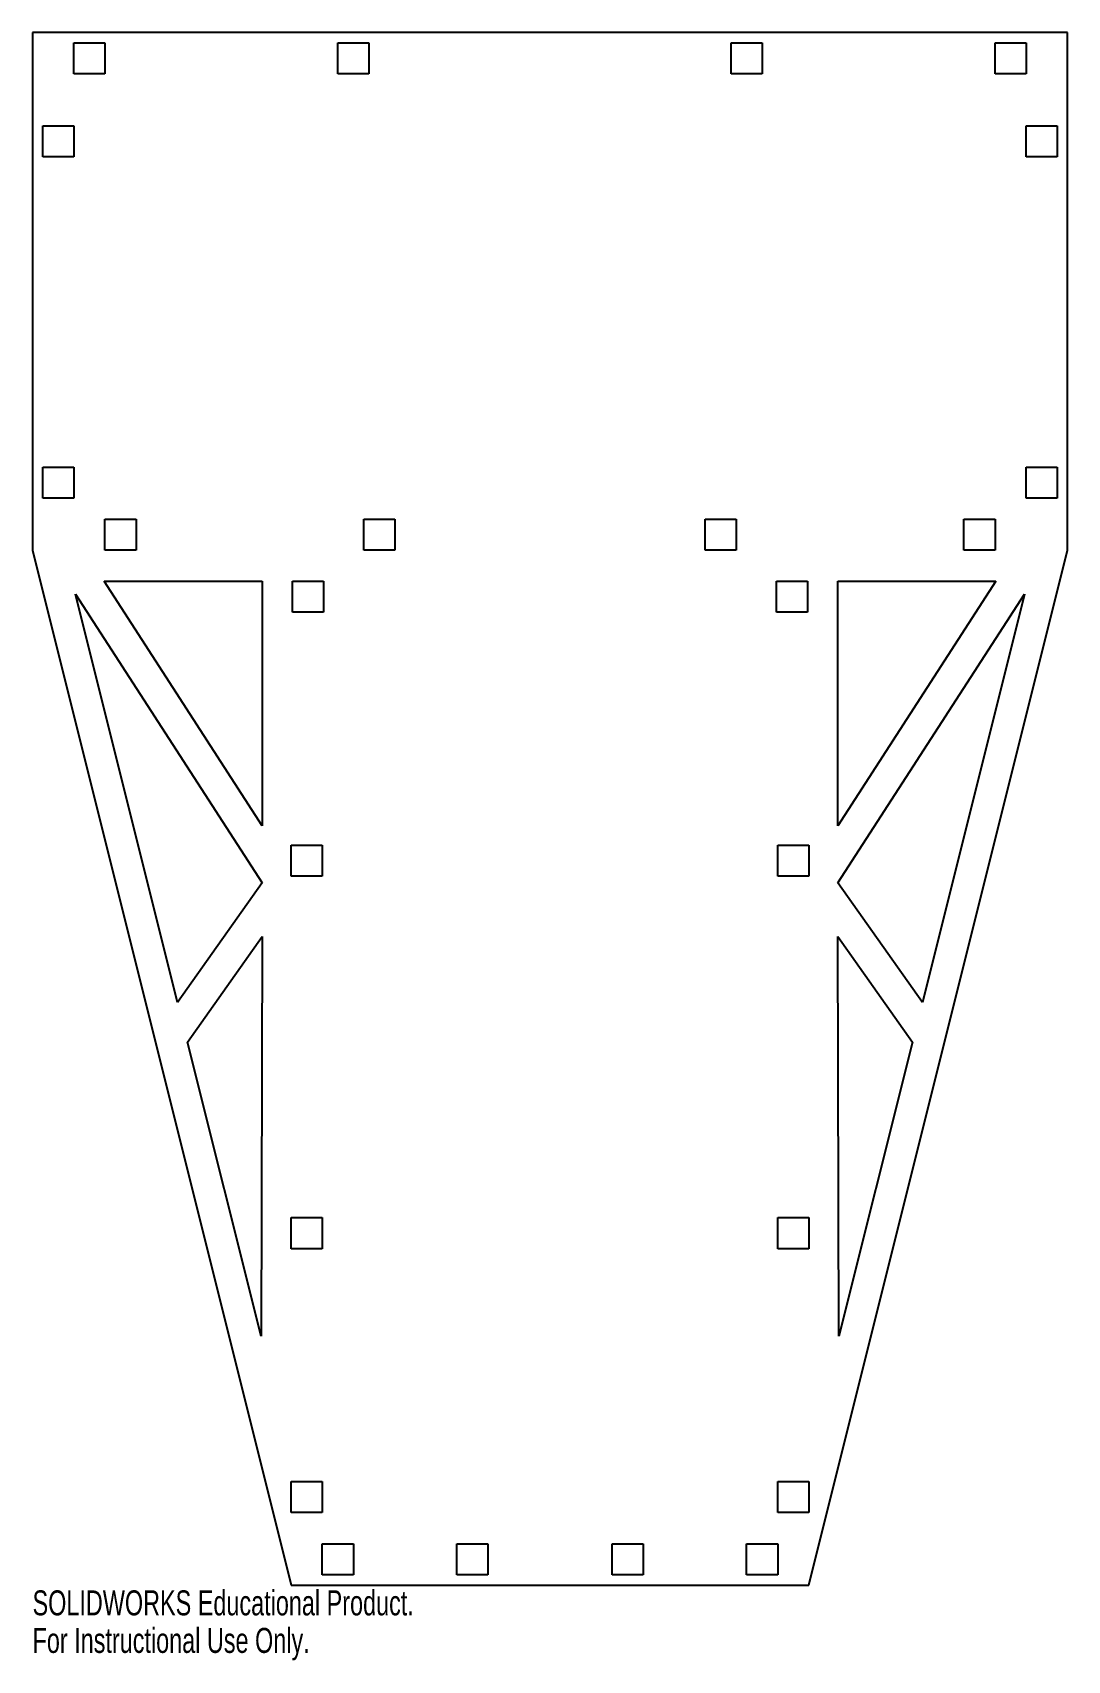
# Model space of a CAD drawing. Header units: millimetres. Extents: x -100 to 100, y -15 to 300.
import ezdxf

# ---------------------------------------------------------------- set-up
doc = ezdxf.new("R2010")
doc.units = ezdxf.units.MM
doc.styles.add('SLDTEXTSTYLE0', font='TXT', dxfattribs={"width": 0.7})

msp = doc.modelspace()

# ---------------------------------------------------------------- linework, layer by layer
at = {"color": 7, "linetype": 'Continuous', "lineweight": 25}
for p, q in [((-100, 300), (-100, 200)), ((100, 300), (-100, 300)), ((100, 200), (100, 300)), ((-92, 292), (-92, 298)), ((-92, 298), (-86, 298)), ((-86, 298), (-86, 292)), ((-41, 292), (-41, 298)), ((-41, 298), (-35, 298)), ((-35, 298), (-35, 292)), ((35, 298), (41, 298)), ((35, 292), (35, 298)), ((41, 298), (41, 292)), ((86, 298), (92, 298)), ((86, 292), (86, 298)), ((92, 298), (92, 292)), ((-86, 292), (-92, 292)), ((-35, 292), (-41, 292)), ((41, 292), (35, 292)), ((92, 292), (86, 292)), ((-98, 276), (-98, 282)), ((-98, 282), (-92, 282)), ((-92, 282), (-92, 276)), ((92, 282), (98, 282)), ((92, 276), (92, 282)), ((98, 282), (98, 276)), ((-92, 276), (-98, 276)), ((98, 276), (92, 276)), ((-98, 210), (-98, 216)), ((-98, 216), (-92, 216)), ((-92, 216), (-92, 210)), ((92, 216), (98, 216)), ((92, 210), (92, 216)), ((98, 216), (98, 210)), ((-92, 210), (-98, 210)), ((98, 210), (92, 210)), ((-86, 200), (-86, 206)), ((-86, 206), (-80, 206)), ((-80, 206), (-80, 200)), ((-36, 200), (-36, 206)), ((-36, 206), (-30, 206)), ((-30, 206), (-30, 200)), ((30, 206), (36, 206)), ((30, 200), (30, 206)), ((36, 206), (36, 200)), ((80, 206), (86, 206)), ((80, 200), (80, 206)), ((86, 206), (86, 200)), ((-100, 200), (-50, 0)), ((-80, 200), (-86, 200)), ((-30, 200), (-36, 200)), ((36, 200), (30, 200)), ((50, 0), (100, 200)), ((86, 200), (80, 200)), ((-55.62, 146.71), (-86.17, 194)), ((-86.17, 194), (-55.62, 194)), ((-55.62, 194), (-55.62, 146.71)), ((-49.75, 194), (-43.75, 194)), ((-49.75, 188), (-49.75, 194)), ((-43.75, 194), (-43.75, 188)), ((43.75, 188), (43.75, 194)), ((43.75, 194), (49.75, 194)), ((49.75, 194), (49.75, 188)), ((86.17, 194), (55.62, 146.71)), ((55.62, 194), (86.17, 194)), ((55.62, 146.71), (55.62, 194)), ((-71.96, 112.59), (-91.68, 191.48)), ((-91.68, 191.48), (-55.64, 135.68)), ((55.64, 135.68), (91.68, 191.48)), ((91.68, 191.48), (71.96, 112.59)), ((-43.75, 188), (-49.75, 188)), ((49.75, 188), (43.75, 188)), ((-50, 143), (-44, 143)), ((-50, 137), (-50, 143)), ((-44, 143), (-44, 137)), ((44, 137), (44, 143)), ((44, 143), (50, 143)), ((50, 143), (50, 137)), ((-55.64, 135.68), (-71.96, 112.59)), ((-44, 137), (-50, 137)), ((50, 137), (44, 137)), ((71.96, 112.59), (55.64, 135.68)), ((-70.04, 104.91), (-55.62, 125.31)), ((-55.62, 125.31), (-55.83, 48.07)), ((55.62, 125.31), (70.04, 104.91)), ((55.83, 48.07), (55.62, 125.31)), ((-55.83, 48.07), (-70.04, 104.91)), ((70.04, 104.91), (55.83, 48.07)), ((-50, 71), (-44, 71)), ((-50, 65), (-50, 71)), ((-44, 71), (-44, 65)), ((44, 65), (44, 71)), ((44, 71), (50, 71)), ((50, 71), (50, 65)), ((-44, 65), (-50, 65)), ((50, 65), (44, 65)), ((-50, 20), (-44, 20)), ((-50, 14), (-50, 20)), ((-44, 20), (-44, 14)), ((44, 14), (44, 20)), ((44, 20), (50, 20)), ((50, 20), (50, 14)), ((-44, 14), (-50, 14)), ((50, 14), (44, 14)), ((-44, 2), (-44, 8)), ((-44, 8), (-38, 8)), ((-38, 8), (-38, 2)), ((-18, 2), (-18, 8)), ((-18, 8), (-12, 8)), ((-12, 8), (-12, 2)), ((12, 8), (18, 8)), ((12, 2), (12, 8)), ((18, 8), (18, 2)), ((38, 8), (44, 8)), ((38, 2), (38, 8)), ((44, 8), (44, 2)), ((-50, 0), (50, 0)), ((-38, 2), (-44, 2)), ((-12, 2), (-18, 2)), ((18, 2), (12, 2)), ((44, 2), (38, 2))]:
    msp.add_line(p, q, dxfattribs=at)

# ---------------------------------------------------------------- texts
at = {"color": 7, "linetype": 'Continuous', "char_height": 4.8336, "attachment_point": 1, "style": 'SLDTEXTSTYLE0'}
for s, insert in [('SOLIDWORKS Educational Product.', (-100, -1.02)), ('For Instructional Use Only.', (-100, -8.27))]:
    msp.add_mtext(s, dxfattribs=dict(at, insert=insert))

doc.saveas('drawing.dxf')
